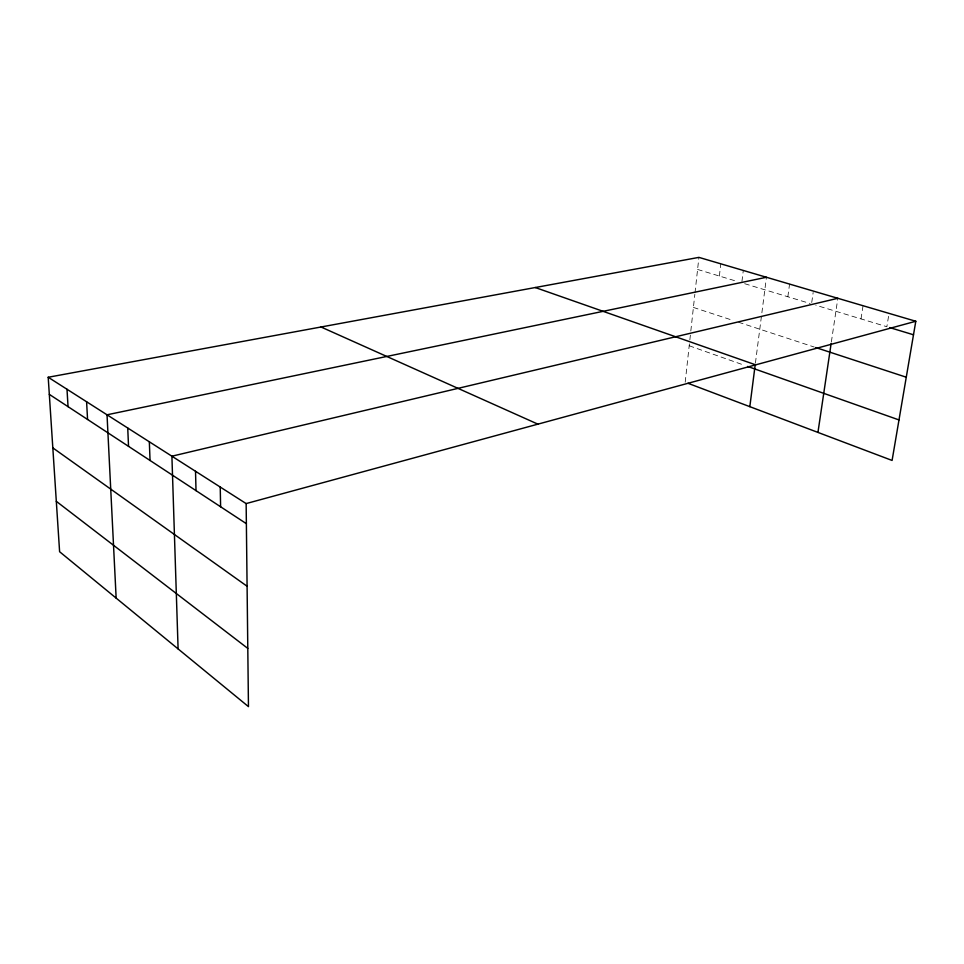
<?xml version="1.0" encoding="UTF-8"?>
<svg xmlns="http://www.w3.org/2000/svg" width="964" height="964" viewBox="0 0 964 964"><rect width="100%" height="100%" fill="white"/><g stroke="black" fill="none" stroke-linecap="round" stroke-linejoin="round"><path stroke-width="0.72" stroke-dasharray="4.82 3.62" d="M685.199 382.226L689.682 341.34M689.85 339.87L690.658 332.496M690.814 331.026L694.851 294.285M695.008 292.827L698.912 257.376M719.373 276.041L720.783 263.823M741.943 281.452L743.292 270.45M755.427 363.03L766.44 277.271M787.853 296.767L789.564 284.079M811.736 302.503L813.158 292.514M831.366 341.955L837.837 298.298M861.009 318.903L863.057 305.733M888.543 316.349L886.856 326.724L815.833 305.227M697.575 269.45L736.171 281.127M744.666 283.693L810.146 303.503M693.405 307.432L732.881 320.373M738.448 322.205L814.303 347.064M689.2 345.763L744.859 365.44"/><path stroke-width="1.45" d="M749.823 406.663L755.234 364.5M817.942 432.414L831.149 343.413M48.2 377.261L246.145 503.582L248.459 706.624L59.611 551.733L48.2 377.261L698.912 257.376L915.8 321.265L892.086 460.443L687.995 383.286M246.145 503.582L915.8 321.265M837.837 298.298L171.905 456.201L178.099 648.917M766.44 277.271L107.028 414.797L116.15 598.102M889.664 327.567L913.498 334.785M815.713 347.534L906.268 377.213M535.249 287.525L755.692 364.85M747.654 366.441L898.978 419.93M321.024 327.001L537.9 424.148M49.321 394.372L246.374 523.681M52.815 447.862L247.085 586.245M56.322 501.34L247.796 648.411M66.998 389.263L68.046 406.663M86.591 401.759L87.567 419.473M127.73 428.016L128.537 446.356M149.336 441.801L150.047 460.467M195.523 471.276L196.017 490.64M220.238 487.049L220.611 506.775"/></g></svg>
